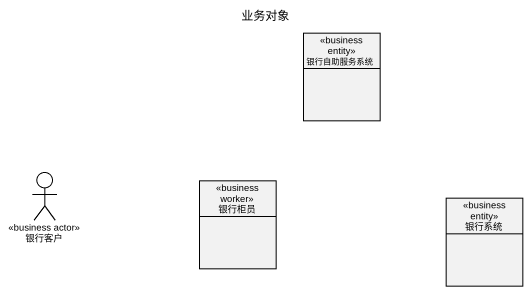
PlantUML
@startuml
title 业务对象
allowmixing
hide circle
hide empty members
class 银行自助服务系统 <<business entity>>
actor 银行客户 <<business actor>>
class 银行柜员 <<business worker>>
class 银行系统 <<business entity>>
@enduml
